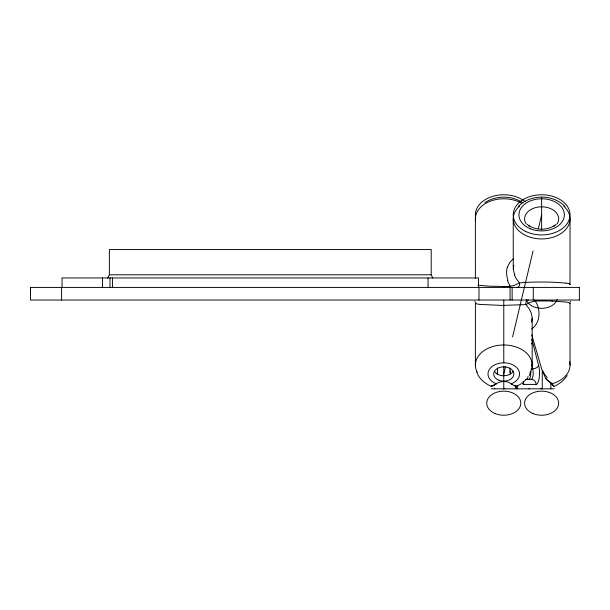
<?xml version="1.0" encoding="UTF-8"?>
<svg xmlns="http://www.w3.org/2000/svg" width="610" height="610" viewBox="0 0 610 610"><rect width="100%" height="100%" fill="white"/><g stroke="black" fill="none" stroke-linecap="round" stroke-linejoin="round"><path stroke-width="0.91" d="M30.523 293.723L30.523 287.417L579.5 287.417M30.561 287.417L30.523 300.036L579.5 300.036M475.381 365.054L475.411 303.292M510.059 300.036L510.059 287.417M541.642 388.562L541.642 388.768A13.1 3.934 -90 0 1 540.498 388.28M570.014 284.184L570.037 218.86M503.776 388.768L503.776 388.242M476.029 302.712L475.556 302.941A63.753 3.347 0 0 0 475.518 303.414L476.761 303.879A53.238 2.798 0 0 0 480.276 304.443L502.388 305.419L526.011 304.581L529.488 309.323L531.432 313.532L532.172 317.856L531.615 322.072M497.363 373.869L497.417 372.405M497.363 374.006L497.585 368.005M503.776 373.983L505.537 366.579M512.583 336.972L533.056 250.923M538.333 228.719L541.642 214.842M507.375 267.302L509.602 262.681L513.178 258.823M529.358 375.501L530.799 371.986M107.695 278.16L109.373 274.79L109.373 249.551L431.209 249.551L431.209 274.79L432.887 278.16M570.243 301.935L570.541 301.393M567.216 375.501C564.311 380.045 559.927 383.476 555.199 385.962M491.363 385.924C490.631 387.243 493.688 385.634 494.184 385.268M514.306 274.82L516.106 278.419L519.407 282.872L513.971 285.579L508.275 286.464M518.241 206.515C530.364 193.988 552.912 193.98 565.035 206.508M556.213 224.152L553.971 226.096L554.864 225.372C547.078 230.511 536.198 230.511 528.413 225.372L529.305 226.096L527.139 224.228M523.227 382.096L526.773 379.023M569.946 284.435L569.511 284.687M531.638 329.057C540.483 322.804 540.978 309.544 535.252 301.012A3.157 0.976 -90 0 0 534.543 300.036M494.374 385.162C499.148 380.975 506.712 379.984 511.767 384.254M517.974 385.657L521.245 383.72M484.874 202.65C496.006 195.299 511.546 195.299 522.678 202.65M493.452 385.68L496.38 383.835L495.19 383.339A15.776 11.155 0 0 1 492.171 366.419A15.776 11.155 0 0 1 516.266 367.167A15.776 11.155 0 0 1 511.165 383.835L511.965 384.392M569.435 303.643L569.892 303.414A63.753 3.347 0 0 0 569.862 302.941L566.812 302.156A50.63 2.661 0 0 0 565.211 301.942L551.981 301.111M535.252 301.012L530.014 302.377L526.011 304.581A3.157 2.753 -90 0 1 528.481 300.036M524.371 282.491L529.77 282.232A23.378 1.228 0 0 1 533.956 282.11L534.65 282.094A19.665 1.037 0 0 1 548.931 282.102L550.998 282.156A24.385 1.281 0 0 1 553.605 282.239L565.859 283.093M109.373 274.79L431.209 274.79M531.081 368.814L532.69 368.814A5.048 3.241 -15.3 0 0 538.622 365.421L532.568 342.035A11.354 3.408 -90 0 0 531.638 339.404M525.591 379.367L531.287 379.367A5.048 4.819 -90 0 1 536.106 384.414A11.346 3.408 90 0 0 539.217 377.651A11.346 3.408 90 0 0 538.622 365.421M521.901 382.569A11.346 3.408 -90 0 0 523.761 384.407L536.106 384.414M491.157 388.837L554.261 388.837M508.267 286.464A19.291 1.014 0 0 1 503.776 286.486L488.686 286.151L477.904 285.175M553.804 386.443L554.048 385.924L551.722 383.85M491.347 386.473C485.003 383.438 478.598 378.657 476.646 371.566M551.112 383.423L551.28 383.53A12.543 7.663 -15.4 0 1 551.471 383.698A12.574 7.655 -15 0 0 551.181 383.522L551.112 383.423A12.375 7.427 -13.6 0 0 550.861 383.293L550.822 388.837M511.866 384.323L515.29 386.244L516.258 386.465L516.258 386.031L516.258 388.837M551.493 383.675L552.042 384.102M474.87 301.393L475.175 301.935M507.421 280.455L510.166 286.433A3.157 0.976 -90 0 0 510.875 287.417M531.745 334.852L541.718 369.065L545.073 377.155A45.27 32.856 -29.1 0 0 545.874 378.337M531.531 364.528L532.69 368.814A6.313 1.891 -90 0 1 533.018 375.608A6.313 1.891 -90 0 1 531.287 379.367M509.968 368.005L510.189 373.999M510.074 370.933L510.135 372.405M570.007 303.292L570.037 365.054M475.381 218.86L475.396 278.503M579.378 287.417L579.378 300.036M542.259 370.788L542.259 388.837M541.642 197.114L541.642 230.008M533.277 287.417L533.277 300.036M532.172 318.161L532.172 365.054M529.152 388.311L529.152 388.837M517.6 385.352L517.6 388.837M513.239 218.86L513.239 269.284M512.141 287.417L512.141 300.036M503.776 286.486L503.776 287.401M503.776 300.036L503.776 362.828M503.776 366.297L503.776 388.837M494.588 388.135L494.588 388.837M478.987 287.417L478.987 300.036M478.537 287.417L478.537 277.946L62.045 277.946L62.045 287.417M428.052 277.946L428.052 287.417M112.53 277.946L112.53 287.417M110.006 277.946L110.006 287.417M102.434 277.946L102.434 287.417M61.595 287.417L61.595 300.036M475.67 217.701A28.395 20.077 0 0 1 491.98 196.58A28.395 20.077 0 0 1 525.24 201.696M557.052 299.548A15.776 11.155 0 0 1 541.642 308.332A15.776 11.155 0 0 1 526.224 299.548M526.14 223.862A17.042 12.047 0 0 1 541.642 206.813A17.042 12.047 0 0 1 557.136 223.862M547.239 377.628A55.152 39.604 -10.8 0 1 542.58 370.682M551.173 382.844A30.813 22.387 -33.8 0 1 545.797 378.391A30.805 22.387 -35 0 0 551.089 382.935M550.815 383.324A12.2 7.32 -13.6 0 1 551.043 383.461M569.565 361.402A28.395 20.077 0 0 1 551.699 383.835M550.899 383.545A11.872 1.029 32.9 0 1 554.193 386.572M552.698 385.558A10.599 1.128 33.9 0 1 552.454 385.436M491.218 386.572A11.872 1.029 -32.9 0 1 492.125 385.467M494.809 384.475A10.599 1.128 -33.9 0 1 492.712 385.558M514.939 385.139A10.942 2.341 42.9 0 1 515.381 387.678M516.289 385.886A10.126 1.944 -75.2 0 1 516.121 386M504.912 388.28A13.1 3.934 90 0 1 503.776 388.822M530.692 371.246A6.313 1.891 -90 0 1 528.878 379.367M513.163 371.254A10.095 7.137 0 0 1 503.776 375.768A10.095 7.137 0 0 1 494.39 371.254M514.825 274.774A28.068 19.711 16.2 0 1 513.826 265.19M519.842 282.88A40.054 2.104 0 0 1 524.844 282.506M519.407 282.872A3.157 2.753 -90 0 1 516.937 287.417M507.993 280.409A41.625 29.303 13.3 0 1 507.268 267.279M565.935 283.093A59.147 3.111 0 0 1 569.816 284.435M535.138 300.997A20.138 1.06 0 0 1 552.096 301.104M477.165 372.069A28.395 20.077 0 0 1 504.439 344.986A28.395 20.077 0 0 1 529.892 372.939M563.686 206.203A28.395 20.077 0 0 1 561.017 233.538A28.395 20.077 0 0 1 522.267 233.538A28.395 20.077 0 0 1 519.59 206.203M475.495 220.66A28.395 20.077 0 0 1 490.425 201.14A28.395 20.077 0 0 1 521.672 203.267M528.107 376.24A6.313 1.891 -90 0 1 526.476 379.367A5.048 4.819 -90 0 0 526.041 379.389M522.976 381.654A5.048 4.819 -90 0 1 523.761 384.414M532.568 342.035A5.048 3.042 -13.8 0 1 531.493 343.506M532.683 342.492A5.048 3.05 -13.8 0 1 531.607 343.964M525.721 231.472A28.395 20.077 0 0 0 569.961 216.275A28.395 20.077 0 0 0 529.228 196.778A28.395 20.077 0 0 0 525.721 231.472M495.259 413.626A17.042 12.047 0 0 0 520.81 403.187A17.042 12.047 0 0 0 495.259 392.756A17.042 12.047 0 0 0 495.259 413.626M498.728 380.167A10.095 7.137 0 0 0 513.872 373.983A10.095 7.137 0 0 0 498.728 367.799A10.095 7.137 0 0 0 498.728 380.167M533.117 413.626A17.042 12.047 0 0 0 558.676 403.187A17.042 12.047 0 0 0 533.117 392.756A17.042 12.047 0 0 0 533.117 413.626M530.281 228.75A22.715 16.066 0 0 0 564.357 214.842A22.715 16.066 0 0 0 530.281 200.934A22.715 16.066 0 0 0 530.281 228.75"/></g></svg>
